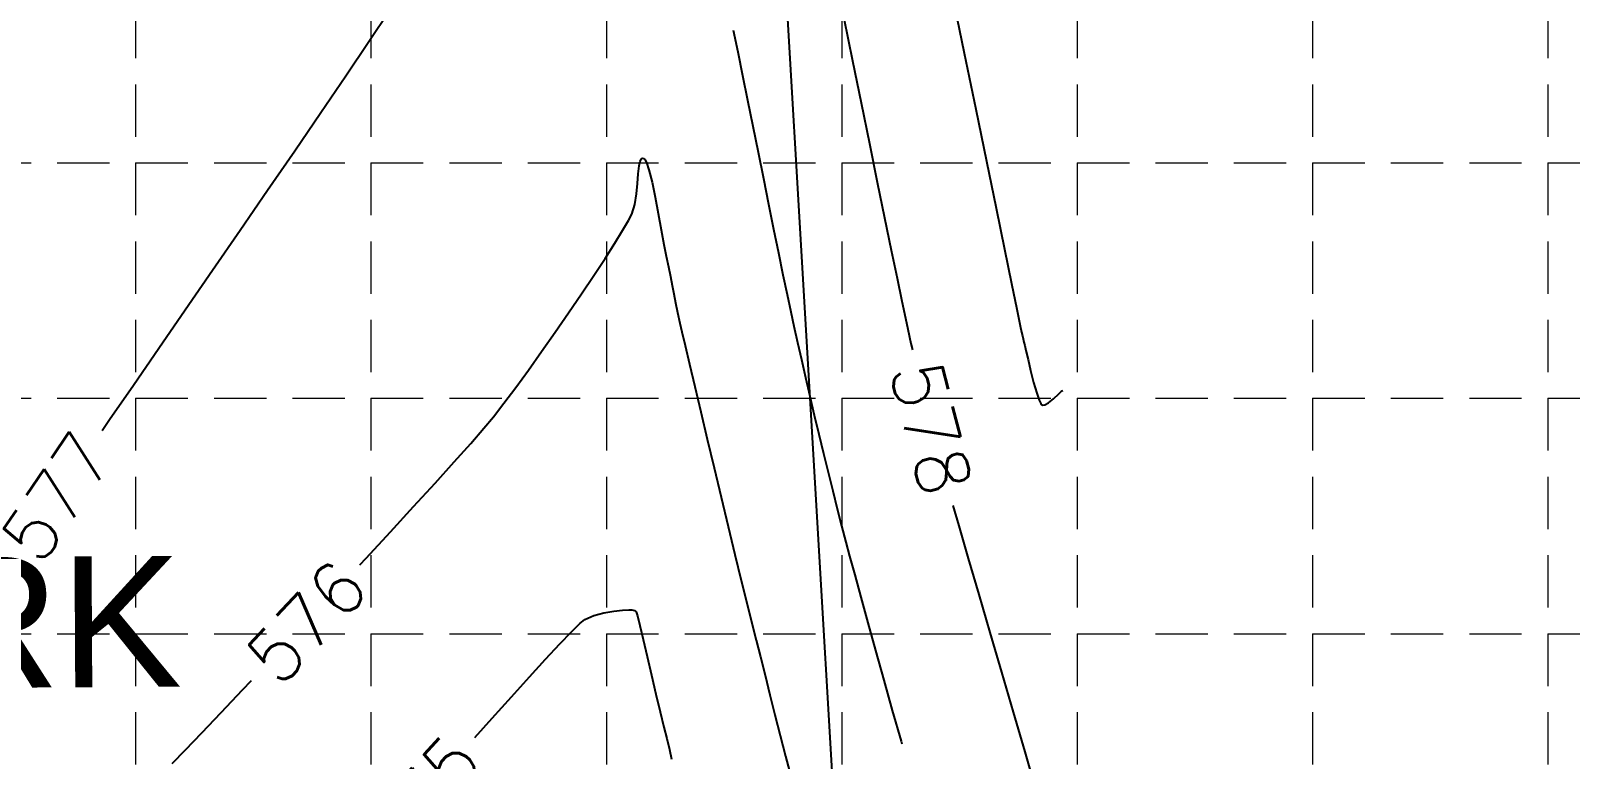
# Model space of a CAD drawing. Header units: inches. Extents: x 2547543 to 2548696, y 7125653 to 7126375.
# Drawn here: x 2548417.6 to 2548535.3, y 7126004.8 to 7126060.5 of the extents above; entities that cross this region are included whole.
import ezdxf

# ---------------------------------------------------------------- set-up
doc = ezdxf.new("R2010")
doc.units = ezdxf.units.IN
doc.header["$MEASUREMENT"] = 0
doc.linetypes.add('HIDDEN', pattern=[0.375, 0.25, -0.125])
for name, color, linetype in [('CONT-MJR', 6, 'Continuous'), ('CONT-MNR', 14, 'Continuous'), ('GRID', 254, 'HIDDEN'), ('V-AREA', 6, 'Continuous'), ('V-PROP-SUBD-IDEN-N', 7, 'Continuous')]:
    doc.layers.add(name, color=color, linetype=linetype)
doc.styles.add('L80', font='simplex', dxfattribs={"height": 3.2})
doc.styles.get("Standard").update_dxf_attribs({"font": 'ARIAL.TTF'})

msp = doc.modelspace()

# ---------------------------------------------------------------- linework, layer by layer
at = {"layer": 'CONT-MJR', "color": 35, "elevation": 575}
for points in [[(2548459.562028013, 7126015.152875924), (2548459.949221099, 7126015.466525615)], [(2548459.949221099, 7126015.466525615), (2548460.62607399, 7126015.760380198)], [(2548460.62607399, 7126015.760380198), (2548461.38581718, 7126015.967239639)], [(2548462.142373218, 7126016.101362374), (2548462.80966465, 7126016.177006841)], [(2548462.80966465, 7126016.177006841), (2548463.301614025, 7126016.208431478)], [(2548463.301614025, 7126016.208431478), (2548463.532143891, 7126016.209894724)], [(2548458.908739456, 7126014.513980431), (2548459.562028013, 7126015.152875924)], [(2548456.941386899, 7126012.430669689), (2548458.023733171, 7126013.592393548)], [(2548464.395114732, 7126013.942960203), (2548464.701958618, 7126012.638362207)], [(2548455.696078384, 7126011.071363265), (2548456.941386899, 7126012.430669689)], [(2548464.701958618, 7126012.638362207), (2548465.037195851, 7126011.208817132)], [(2548454.322185368, 7126009.557028687), (2548455.696078384, 7126011.071363265)], [(2548465.377995688, 7126009.760510974), (2548465.701527385, 7126008.399629728)], [(2548451.514899485, 7126006.443086864), (2548452.854085593, 7126007.930220367)]]:
    msp.add_lwpolyline(points, dxfattribs=at)
at = {"layer": 'CONT-MJR', "color": 35, "extrusion": (0.1745588015454545, -0.9846467512783529, 0), "elevation": -6571752.106407069}
msp.add_lwpolyline([(3753243.03133834, 575.0000000000005), (3753243.799691088, 575.0000000000005)], dxfattribs=at)
at = {"layer": 'CONT-MJR', "color": 35, "extrusion": (-0.247583422524923, -0.9688665795097101, 0), "elevation": -7535116.274279589}
msp.add_lwpolyline([(704837.6631796695, 575), (704837.8610339821, 575)], dxfattribs=at)
at = {"layer": 'CONT-MJR', "color": 35, "extrusion": (0.612251007361945, 0.7906634581060917, 0), "elevation": 7194580.062449809}
msp.add_lwpolyline([(2347933.432246271, 575), (2347933.243275517, 575)], dxfattribs=at)
at = {"layer": 'CONT-MJR', "color": 35, "extrusion": (0.9605926829302401, 0.277959884697205, 0), "elevation": 4428782.347634068}
msp.add_lwpolyline([(6136828.147110161, 575.0000000000009), (6136827.842464102, 575.0000000000009)], dxfattribs=at)
at = {"layer": 'CONT-MJR', "color": 35, "extrusion": (0.970904629868954, 0.2394664897204399, 0), "elevation": 4180757.433769099}
msp.add_lwpolyline([(6308409.9685057, 575), (6308409.210299565, 575)], dxfattribs=at)
at = {"layer": 'CONT-MJR', "color": 35, "extrusion": (0.7212767071741831, -0.6926470325410828, 0), "elevation": -3097668.756888927}
msp.add_lwpolyline([(6905009.506894385, 575.0000000000009), (6905010.784610515, 575.0000000000009)], dxfattribs=at)
at = {"layer": 'CONT-MJR', "color": 35, "extrusion": (0.9727994942535798, 0.2316487513024393, 0), "elevation": 4129877.106341369}
msp.add_lwpolyline([(6341835.268368726, 575), (6341834.16488859, 575)], dxfattribs=at)
at = {"layer": 'CONT-MJR', "color": 35, "extrusion": (0.9734138840004307, 0.2290532916925579, 0), "elevation": 4112947.574113743}
msp.add_lwpolyline([(6352823.942672182, 575), (6352822.454809536, 575)], dxfattribs=at)
at = {"layer": 'CONT-MJR', "color": 35, "extrusion": (0.7423921045990298, -0.6699656431706206, 0), "elevation": -2882229.208393026}
msp.add_lwpolyline([(6997667.880183133, 575.0000000000009), (6997670.071489195, 575.0000000000009)], dxfattribs=at)
at = {"layer": 'CONT-MJR', "color": 35, "extrusion": (0.9717627003110143, 0.2359602811581769, 0), "elevation": 4157958.857278416}
msp.add_lwpolyline([(6323452.481408782, 575.0000000000009), (6323451.280220121, 575.0000000000009)], dxfattribs=at)
at = {"layer": 'CONT-MJR', "color": 35, "extrusion": (0.9691794437469393, 0.2463558520075649, 0), "elevation": 4225454.428851692}
msp.add_lwpolyline([(6278550.216557574, 575.0000000000005), (6278549.32149791, 575.0000000000005)], dxfattribs=at)
at = {"layer": 'CONT-MJR', "color": 35, "extrusion": (0.9714273252886007, 0.237337210910206, 0), "elevation": 4166916.185132098}
msp.add_lwpolyline([(6317551.441727124, 575.0000000000009), (6317550.587388744, 575.0000000000009)], dxfattribs=at)
at = {"layer": 'CONT-MJR', "color": 35, "extrusion": (0.9781336174305422, 0.2079774662126686, 0), "elevation": 3974789.242159996}
msp.add_lwpolyline([(6440161.985427137, 575.0000000000005), (6440161.215840306, 575.0000000000005)], dxfattribs=at)
at = {"layer": 'CONT-MNR', "color": 35, "extrusion": (0.9795301244776239, 0.2012976285027988, 0), "elevation": 3930780.432545924}
msp.add_lwpolyline([(6467189.020013168, 579.0000000000009), (6467184.442298036, 579.0000000000009)], dxfattribs=at)
at = {"layer": 'CONT-MNR', "color": 35, "extrusion": (0.8319016754908345, -0.5549230598159915, 0), "elevation": -1834360.482098964}
msp.add_lwpolyline([(7342370.981799494, 577.0000000000009), (7342373.865720994, 577.0000000000009)], dxfattribs=at)
at = {"layer": 'CONT-MNR', "color": 35, "extrusion": (0.9798242037182157, 0.1998612764093254, 0), "elevation": 3921285.87638824}
msp.add_lwpolyline([(6472945.061315455, 578.0000000000009), (6472941.739098771, 578.0000000000009)], dxfattribs=at)
at = {"layer": 'CONT-MNR', "color": 35}
for points, elevation in [([(2548471.28608015, 7126060.528596278), (2548471.63247081, 7126058.860627949)], 577), ([(2548471.63247081, 7126058.860627949), (2548472.001894031, 7126057.060080234)], 577), ([(2548480.413284111, 7126058.185647668), (2548481.068098035, 7126054.975112813)], 578), ([(2548472.001894031, 7126057.060080234), (2548472.388519792, 7126055.159805715)], 577), ([(2548472.388519792, 7126055.159805715), (2548472.786518074, 7126053.19265697)], 577), ([(2548464.38970295, 7126050.732492575), (2548464.432680055, 7126050.723031955)], 576), ([(2548464.520506364, 7126050.645743641), (2548464.656243722, 7126050.396451756)], 576), ([(2548463.966117145, 7126048.801901698), (2548464.020360223, 7126049.54406346)], 576), ([(2548464.84277905, 7126049.850288187), (2548465.080777307, 7126048.899367422)], 576), ([(2548490.650626388, 7126050.510480984), (2548491.390872793, 7126046.908909242)], 579), ([(2548465.080777307, 7126048.899367422), (2548465.318834126, 7126047.748104048)], 576), ([(2548463.754228932, 7126047.196679873), (2548463.888890536, 7126047.997322179)], 576), ([(2548463.272168397, 7126045.962882339), (2548463.527680867, 7126046.466329742)], 576), ([(2548482.865247648, 7126046.175601048), (2548483.371106501, 7126043.707852074)], 578), ([(2548462.223144618, 7126044.225672061), (2548462.82869877, 7126045.203131522)], 576), ([(2548465.772378719, 7126045.263158781), (2548465.976494127, 7126044.138781545)], 576), ([(2548483.371106501, 7126043.707852074), (2548483.811656361, 7126041.56684258)], 578), ([(2548474.743046601, 7126043.503640118), (2548475.08684959, 7126041.825150175)], 577), ([(2548466.482814434, 7126041.687789231), (2548466.616523195, 7126041.011011387)], 576), ([(2548483.811656361, 7126041.56684258), (2548484.175669139, 7126039.80898977)], 578), ([(2548427.345877752, 7126036.199744986), (2548429.373371695, 7126039.138932765)], 577), ([(2548475.680312692, 7126038.990304351), (2548475.918312766, 7126037.899653627)], 577), ([(2548467.207454441, 7126038.130884238), (2548467.358157215, 7126037.470704382)], 576), ([(2548484.451916745, 7126038.490710848), (2548484.62917109, 7126037.668423017)], 578), ([(2548493.240200905, 7126037.918453441), (2548493.340029415, 7126037.437192407)], 579), ([(2548467.358157215, 7126037.470704382), (2548467.606497485, 7126036.401325697)], 576), ([(2548493.458375815, 7126036.918563558), (2548493.517197983, 7126036.679539752)], 579), ([(2548493.589183806, 7126036.403026192), (2548493.676100488, 7126036.029987725)], 579), ([(2548467.938324394, 7126034.983800787), (2548468.339487084, 7126033.279182257)], 576), ([(2548496.437065087, 7126032.944997389), (2548496.494265293, 7126032.985135182)], 579), ([(2548452.944934196, 7126030.967951417), (2548453.748338615, 7126031.999784972)], 576), ([(2548494.494880564, 7126032.759186064), (2548494.675364415, 7126032.245040867)], 579), ([(2548494.799371216, 7126031.988127558), (2548494.874251374, 7126031.893701866)], 579), ([(2548494.908877464, 7126031.872657221), (2548494.972405619, 7126031.861346883)], 579), ([(2548495.123953435, 7126031.88935228), (2548495.393570806, 7126032.030706637)], 579), ([(2548495.393570806, 7126032.030706637), (2548495.778999771, 7126032.328412473)], 579), ([(2548495.778999771, 7126032.328412473), (2548496.188875163, 7126032.712784828)], 579), ([(2548496.371592057, 7126032.899054497), (2548496.437065087, 7126032.944997389)], 579), ([(2548452.219012829, 7126030.09449537), (2548452.944934196, 7126030.967951417)], 576), ([(2548477.487260606, 7126031.086025942), (2548477.835319273, 7126029.623819252)], 577), ([(2548451.208162642, 7126028.93047542), (2548452.219012829, 7126030.09449537)], 576), ([(2548477.835319273, 7126029.623819252), (2548478.187405658, 7126028.162611761)], 577), ([(2548448.483297572, 7126025.890217664), (2548449.950289075, 7126027.515760031)], 576), ([(2548478.187405658, 7126028.162611761), (2548478.540350338, 7126026.717043292)], 577), ([(2548478.540350338, 7126026.717043292), (2548478.890983893, 7126025.301753668)], 577), ([(2548470.35447853, 7126024.810824048), (2548470.890057277, 7126022.586526496)], 576), ([(2548478.890983893, 7126025.301753668), (2548479.236136902, 7126023.931382709)], 577), ([(2548479.897323595, 7126021.383956078), (2548480.188321969, 7126020.299703276)], 577), ([(2548471.410066666, 7126020.441450958), (2548471.900355838, 7126018.436650037)], 576), ([(2548480.575293272, 7126018.874583418), (2548481.044066117, 7126017.162125441)], 577), ([(2548472.346773938, 7126016.633176336), (2548472.735170107, 7126015.092082462)], 576), ([(2548490.057622994, 7126017.379580576), (2548490.909590306, 7126014.457186233)], 578), ([(2548490.909590306, 7126014.457186233), (2548491.793348958, 7126011.430351043)], 578), ([(2548473.05139349, 7126013.874421021), (2548473.382175009, 7126012.597139008)], 576), ([(2548482.170330885, 7126013.089310856), (2548482.799480035, 7126010.836012112)], 577), ([(2548473.382175009, 7126012.597139008), (2548473.730968253, 7126011.201286924)], 576), ([(2548433.767772675, 7126010.08032299), (2548434.4572665, 7126010.80925781)], 576), ([(2548491.793348958, 7126011.430351043), (2548492.688723657, 7126008.367417824)], 578), ([(2548484.118954931, 7126006.163276391), (2548484.179502051, 7126005.951778663)], 577), ([(2548428.365780834, 7126004.451325234), (2548429.385563206, 7126005.497051281)], 576)]:
    msp.add_lwpolyline(points, dxfattribs=dict(at, elevation=elevation))
at = {"layer": 'CONT-MNR', "color": 35, "extrusion": (0.8291927446773126, -0.558962782459177, 0), "elevation": -1870051.343525382}
msp.add_lwpolyline([(7333358.8250881, 577.0000000000009), (7333361.983785915, 577.0000000000009)], dxfattribs=at)
at = {"layer": 'CONT-MNR', "color": 35, "extrusion": (0.9795299417926187, 0.2012985174603857, 0), "elevation": 3930786.301739207}
msp.add_lwpolyline([(6467180.874975364, 579), (6467176.513349783, 579)], dxfattribs=at)
at = {"layer": 'CONT-MNR', "color": 35, "extrusion": (0.8272214289429838, -0.5618760606197137, 0), "elevation": -1895835.312971421}
msp.add_lwpolyline([(7326732.056595817, 577.0000000000009), (7326735.436127687, 577.0000000000009)], dxfattribs=at)
at = {"layer": 'CONT-MNR', "color": 35, "extrusion": (0.8257671624253656, -0.5640111643043602, 0), "elevation": -1914756.288231661}
msp.add_lwpolyline([(7321806.511218313, 577.0000000000009), (7321810.057611132, 577.0000000000009)], dxfattribs=at)
at = {"layer": 'CONT-MNR', "color": 35, "extrusion": (0.9798143821566394, 0.1999094207860227, 0), "elevation": 3921603.925740527}
msp.add_lwpolyline([(6472745.778446782, 578.0000000000009), (6472742.604923055, 578.0000000000009)], dxfattribs=at)
at = {"layer": 'CONT-MNR', "color": 35, "extrusion": (0.9795281802399507, 0.2013070890848378, 0), "elevation": 3930842.894303045}
msp.add_lwpolyline([(6467142.115731718, 579.0000000000009), (6467138.054391889, 579.0000000000009)], dxfattribs=at)
at = {"layer": 'CONT-MNR', "color": 35, "extrusion": (0.9802679425836156, 0.1976733688256605, 0), "elevation": 3906817.116193766}
msp.add_lwpolyline([(6481676.300835709, 577.0000000000009), (6481674.259383258, 577.0000000000009)], dxfattribs=at)
at = {"layer": 'CONT-MNR', "color": 35, "extrusion": (0.979781395485674, 0.2000710300371981, 0), "elevation": 3922671.49571899}
msp.add_lwpolyline([(6472095.681975305, 578.0000000000009), (6472092.669082494, 578.0000000000009)], dxfattribs=at)
at = {"layer": 'CONT-MNR', "color": 35, "extrusion": (0.8246990132724799, -0.5655718676767775, 0), "elevation": -1928600.05216539}
msp.add_lwpolyline([(7318168.521673992, 577.0000000000009), (7318172.18093625, 577.0000000000009)], dxfattribs=at)
at = {"layer": 'CONT-MNR', "color": 35, "extrusion": (0.8684037327799776, -0.4958577990652172, 0), "elevation": -1320411.924215026}
msp.add_lwpolyline([(7451964.697963493, 576), (7451964.885275332, 576)], dxfattribs=at)
at = {"layer": 'CONT-MNR', "color": 35, "extrusion": (0.5415405972318734, -0.8406745990867965, 0), "elevation": -4610592.934062581}
msp.add_lwpolyline([(6001474.910166506, 576.0000000000009), (6001475.005674283, 576.0000000000009)], dxfattribs=at)
at = {"layer": 'CONT-MNR', "color": 35, "extrusion": (0.1541492443231784, -0.9880475750056741, 0), "elevation": -6648033.285749459}
msp.add_lwpolyline([(3616479.348610768, 576), (3616479.395656679, 576)], dxfattribs=at)
at = {"layer": 'CONT-MNR', "color": 35, "extrusion": (-0.6606334945847087, -0.7507085891561358, 0), "elevation": -7033188.448528646}
msp.add_lwpolyline([(-2794553.652972653, 576.0000000000009), (-2794553.535981443, 576.0000000000009)], dxfattribs=at)
at = {"layer": 'CONT-MNR', "color": 35, "extrusion": (0.9803175528965196, 0.1974271903334992, 0), "elevation": 3905189.266208766}
msp.add_lwpolyline([(6482655.164299878, 577.0000000000009), (6482653.121758201, 577.0000000000009)], dxfattribs=at)
at = {"layer": 'CONT-MNR', "color": 35, "extrusion": (0.9943107401264547, -0.1065183179982762, 0), "elevation": 1774910.334863991}
msp.add_lwpolyline([(7356965.69726342, 576), (7356966.314162161, 576)], dxfattribs=at)
at = {"layer": 'CONT-MNR', "color": 35, "extrusion": (0.9729095701335074, -0.2311860037775512, 0), "elevation": 831982.0398604178}
msp.add_lwpolyline([(7522171.623266348, 576.0000000000009), (7522171.986511149, 576.0000000000009)], dxfattribs=at)
at = {"layer": 'CONT-MNR', "color": 35, "extrusion": (0.9463284206558941, 0.3232066216198572, 0), "elevation": 4714871.207370507}
msp.add_lwpolyline([(5919903.365326357, 576.0000000000009), (5919902.788186796, 576.0000000000009)], dxfattribs=at)
at = {"layer": 'CONT-MNR', "color": 35, "extrusion": (0.8239378221199621, -0.5666802143009878, 0), "elevation": -1938438.030425542}
msp.add_lwpolyline([(7315565.068714309, 577.0000000000005), (7315568.786843055, 577.0000000000005)], dxfattribs=at)
at = {"layer": 'CONT-MNR', "color": 35, "extrusion": (0.9954251406115157, -0.09554469864175864, 0), "elevation": 1855948.916531377}
msp.add_lwpolyline([(7336939.54400229, 576.0000000000009), (7336940.352279565, 576.0000000000009)], dxfattribs=at)
at = {"layer": 'CONT-MNR', "color": 35, "extrusion": (0.9802922014478708, 0.1975530302994297, 0), "elevation": 3906021.400498515}
msp.add_lwpolyline([(6482151.766257956, 577.0000000000009), (6482149.755983931, 577.0000000000009)], dxfattribs=at)
at = {"layer": 'CONT-MNR', "color": 35, "extrusion": (0.9797233806531147, 0.2003549285683591, 0), "elevation": 3924546.720764339}
msp.add_lwpolyline([(6470955.742164791, 578.0000000000009), (6470952.947425678, 578.0000000000009)], dxfattribs=at)
at = {"layer": 'CONT-MNR', "color": 35, "extrusion": (0.9551057078659705, -0.2962652304976798, 0), "elevation": 322852.2626918843}
msp.add_lwpolyline([(7561148.788952969, 576.0000000000005), (7561149.553632863, 576.0000000000005)], dxfattribs=at)
at = {"layer": 'CONT-MNR', "color": 35, "extrusion": (0.9830679241942426, 0.1832415248256329, 0), "elevation": 3811102.366210137}
msp.add_lwpolyline([(6538404.296449295, 576.0000000000009), (6538403.028018471, 576.0000000000009)], dxfattribs=at)
at = {"layer": 'CONT-MNR', "color": 35, "extrusion": (0.9801866948352376, 0.1980758523090914, 0), "elevation": 3909478.173968114}
msp.add_lwpolyline([(6480065.512587187, 577.0000000000009), (6480063.567937387, 577.0000000000009)], dxfattribs=at)
at = {"layer": 'CONT-MNR', "color": 35, "extrusion": (0.8636395217391145, -0.5041098853327849, 0), "elevation": -1391356.611679556}
msp.add_lwpolyline([(7439039.57547402, 576), (7439040.455182276, 576)], dxfattribs=at)
at = {"layer": 'CONT-MNR', "color": 35, "extrusion": (0.9844213186587301, 0.1758256732397384, 0), "elevation": 3761705.742133441}
msp.add_lwpolyline([(6566946.422206742, 576.0000000000009), (6566945.164623645, 576.0000000000009)], dxfattribs=at)
at = {"layer": 'CONT-MNR', "color": 35, "extrusion": (0.9795173420406916, 0.2013598188356821, 0), "elevation": 3931191.027993841}
msp.add_lwpolyline([(6466922.762701627, 579), (6466919.554521929, 579)], dxfattribs=at)
at = {"layer": 'CONT-MNR', "color": 35, "extrusion": (0.8234374952920065, -0.5674069891596566, 0), "elevation": -1944892.110624777}
msp.add_lwpolyline([(7313848.131572998, 577.0000000000005), (7313851.854558073, 577.0000000000005)], dxfattribs=at)
at = {"layer": 'CONT-MNR', "color": 35, "extrusion": (0.9799860444004883, 0.1990662020039669, 0), "elevation": 3916024.098277469}
msp.add_lwpolyline([(6476109.843027108, 577), (6476107.997356755, 577)], dxfattribs=at)
at = {"layer": 'CONT-MNR', "color": 35, "extrusion": (0.8417558205160011, -0.539858443138045, 0), "elevation": -1701872.231707044}
msp.add_lwpolyline([(7374196.678395877, 576), (7374198.05239687, 576)], dxfattribs=at)
at = {"layer": 'CONT-MNR', "color": 35, "extrusion": (0.9805375471943312, 0.1963316544577691, 0), "elevation": 3897934.613205828}
msp.add_lwpolyline([(6487009.29954497, 576), (6487008.375449266, 576)], dxfattribs=at)
at = {"layer": 'CONT-MNR', "color": 35, "extrusion": (0.9795048809748995, 0.2014204263384134, 0), "elevation": 3931591.162783938}
msp.add_lwpolyline([(6466676.298683636, 579.0000000000009), (6466673.643378302, 579.0000000000009)], dxfattribs=at)
at = {"layer": 'CONT-MNR', "color": 35, "extrusion": (0.8357852405413734, -0.5490564922603127, 0), "elevation": -1782633.718990839}
msp.add_lwpolyline([(7355089.390296454, 576.0000000000009), (7355090.94224111, 576.0000000000009)], dxfattribs=at)
at = {"layer": 'CONT-MNR', "color": 35, "extrusion": (0.9776241840310018, 0.2103591091389155, 0), "elevation": 3990470.254280525}
msp.add_lwpolyline([(6430499.130058206, 576.0000000000009), (6430498.295472681, 576.0000000000009)], dxfattribs=at)
at = {"layer": 'CONT-MNR', "color": 35, "extrusion": (0.9796566493830066, 0.2006809640191641, 0), "elevation": 3926683.051165177}
msp.add_lwpolyline([(6469646.156789938, 576.0000000000009), (6469645.412681494, 576.0000000000009)], dxfattribs=at)
at = {"layer": 'CONT-MNR', "color": 35, "extrusion": (0.8231759049608386, -0.5677864294714208, 0), "elevation": -1948262.663314206}
msp.add_lwpolyline([(7312947.33164414, 577.0000000000009), (7312951.005471061, 577.0000000000009)], dxfattribs=at)
at = {"layer": 'CONT-MNR', "color": 35, "extrusion": (0.830981227544244, -0.5563004579083692, 0), "elevation": -1846497.35877957}
msp.add_lwpolyline([(7339315.070687471, 576.0000000000005), (7339316.754259529, 576.0000000000005)], dxfattribs=at)
at = {"layer": 'CONT-MNR', "color": 35, "extrusion": (0.9791532213343815, 0.2031230394379321, 0), "elevation": 3942810.865465526}
msp.add_lwpolyline([(6459832.802886594, 577), (6459831.255226757, 577)], dxfattribs=at)
at = {"layer": 'CONT-MNR', "color": 35, "extrusion": (0.8267239343445387, -0.562607799787638, 0), "elevation": -1902293.271776946}
msp.add_lwpolyline([(7325049.665169314, 576), (7325051.434014123, 576)], dxfattribs=at)
at = {"layer": 'CONT-MNR', "color": 35, "extrusion": (0.9814755985314013, 0.1915871850814339, 0), "elevation": 3866515.935863925}
msp.add_lwpolyline([(6505781.821108029, 576), (6505781.149331613, 576)], dxfattribs=at)
at = {"layer": 'CONT-MNR', "color": 35, "extrusion": (0.9808621602894281, 0.1947034219328368, 0), "elevation": 3887159.038452493}
msp.add_lwpolyline([(6493468.137679996, 576), (6493467.447844294, 576)], dxfattribs=at)
at = {"layer": 'CONT-MNR', "color": 35, "extrusion": (0.9783521997491611, 0.2069467884408396, 0), "elevation": 3968017.671188851}
msp.add_lwpolyline([(6444378.412847163, 577), (6444377.064202257, 577)], dxfattribs=at)
at = {"layer": 'CONT-MNR', "color": 35, "extrusion": (0.9794808849306732, 0.2015370835737812, 0), "elevation": 3932361.313304968}
msp.add_lwpolyline([(6466205.346481564, 579.0000000000005), (6466203.328246779, 579.0000000000005)], dxfattribs=at)
at = {"layer": 'CONT-MNR', "color": 35, "extrusion": (0.8226140718415835, -0.5686001132678484, 0), "elevation": -1955468.545643029}
msp.add_lwpolyline([(7311031.980712203, 576), (7311033.788462863, 576)], dxfattribs=at)
at = {"layer": 'CONT-MNR', "color": 35, "extrusion": (0.9793201833149403, 0.2023165305949859, 0), "elevation": 3937480.675580904}
msp.add_lwpolyline([(6463077.503470259, 576.0000000000009), (6463076.759400456, 576.0000000000009)], dxfattribs=at)
at = {"layer": 'CONT-MNR', "color": 35, "extrusion": (0.9771518502652932, 0.2125423758291841, 0), "elevation": 4004824.521692025}
msp.add_lwpolyline([(6421564.90420595, 576), (6421564.069659431, 576)], dxfattribs=at)
at = {"layer": 'CONT-MNR', "color": 35, "extrusion": (0.9787416536972267, 0.2050969900267147, 0), "elevation": 3955836.932149974}
msp.add_lwpolyline([(6451865.553402465, 578.0000000000009), (6451864.20649042, 578.0000000000009)], dxfattribs=at)
at = {"layer": 'CONT-MNR', "color": 35, "extrusion": (0.9794236398967702, 0.2018150975803399, 0), "elevation": 3934196.56344377}
msp.add_lwpolyline([(6465086.8811482, 579.0000000000009), (6465085.584180091, 579.0000000000009)], dxfattribs=at)
at = {"layer": 'CONT-MNR', "color": 35, "extrusion": (0.9756654014045401, 0.2192647361116649, 0), "elevation": 4048948.599399704}
msp.add_lwpolyline([(6393837.72807374, 577.0000000000005), (6393836.449351178, 577.0000000000005)], dxfattribs=at)
at = {"layer": 'CONT-MNR', "color": 35, "extrusion": (0.818322468528499, -0.5747593735655155, 0), "elevation": -2010296.634403983}
msp.add_lwpolyline([(7296144.668746877, 576), (7296146.469041032, 576)], dxfattribs=at)
at = {"layer": 'CONT-MNR', "color": 35, "extrusion": (0.9750852782151188, 0.2218303410450079, 0), "elevation": 4065752.764048833}
msp.add_lwpolyline([(6383164.087132789, 577.0000000000009), (6383162.733604744, 577.0000000000009)], dxfattribs=at)
at = {"layer": 'CONT-MNR', "color": 35, "extrusion": (0.9758947089762244, 0.2182418772651347, 0), "elevation": 4042252.503734004}
msp.add_lwpolyline([(6398076.386927653, 578), (6398075.246614252, 578)], dxfattribs=at)
at = {"layer": 'CONT-MNR', "color": 35, "extrusion": (0.9755597814426032, 0.2197341867613233, 0), "elevation": 4052033.19800144}
msp.add_lwpolyline([(6391885.412581809, 578.0000000000005), (6391884.914811887, 578.0000000000005)], dxfattribs=at)
at = {"layer": 'CONT-MNR', "color": 35, "extrusion": (0.975682848055095, 0.219187089061146, 0), "elevation": 4048456.642648296}
msp.add_lwpolyline([(6394155.665374354, 579.0000000000009), (6394155.379592787, 579.0000000000009)], dxfattribs=at)
at = {"layer": 'CONT-MNR', "color": 35, "extrusion": (0.9740616797914285, 0.2262826638562941, 0), "elevation": 4094888.435673873}
msp.add_lwpolyline([(6364519.848752365, 579), (6364519.602570137, 579)], dxfattribs=at)
at = {"layer": 'CONT-MNR', "color": 35, "extrusion": (0.9677437915366699, 0.2519364085284822, 0), "elevation": 4261596.867125277}
msp.add_lwpolyline([(6254119.451006202, 579.0000000000005), (6254119.165276071, 579.0000000000005)], dxfattribs=at)
at = {"layer": 'CONT-MNR', "color": 35, "extrusion": (0.8233847932123718, -0.5674834643464248, 0), "elevation": -1945571.386487012}
msp.add_lwpolyline([(7313656.808164304, 577.0000000000009), (7313660.221624775, 577.0000000000009)], dxfattribs=at)
at = {"layer": 'CONT-MNR', "color": 35, "extrusion": (0.8134953962653131, -0.581571354396983, 0), "elevation": -2071140.63903837}
msp.add_lwpolyline([(7279105.069515423, 576), (7279106.816011369, 576)], dxfattribs=at)
at = {"layer": 'CONT-MNR', "color": 35, "extrusion": (0.9736781553530487, 0.2279272905737363, 0), "elevation": 4105605.407555454}
msp.add_lwpolyline([(6357600.661557576, 576), (6357599.205712129, 576)], dxfattribs=at)
at = {"layer": 'CONT-MNR', "color": 35, "extrusion": (0.974529685222681, 0.2242585396808384, 0), "elevation": 4081640.277637262}
msp.add_lwpolyline([(6373015.351152102, 577.0000000000005), (6373013.937787911, 577.0000000000005)], dxfattribs=at)
at = {"layer": 'CONT-MNR', "color": 35, "extrusion": (0.9753791632372742, 0.2205345504054969, 0), "elevation": 4057284.781357094}
msp.add_lwpolyline([(6388556.15305802, 579), (6388555.455255679, 579)], dxfattribs=at)
at = {"layer": 'CONT-MNR', "color": 35, "extrusion": (0.9736684309343536, 0.2279688281362915, 0), "elevation": 4105901.916544983}
msp.add_lwpolyline([(6357418.505464404, 579.0000000000009), (6357417.623761127, 579.0000000000009)], dxfattribs=at)
at = {"layer": 'CONT-MNR', "color": 35, "extrusion": (0.8076516671990986, -0.5896598888092325, 0), "elevation": -2143672.29872959}
msp.add_lwpolyline([(7258074.078983098, 576), (7258075.725382095, 576)], dxfattribs=at)
at = {"layer": 'CONT-MNR', "color": 35, "extrusion": (0.9697403914207441, 0.2441384305002847, 0), "elevation": 4211116.475440673}
msp.add_lwpolyline([(6288218.14359748, 579.0000000000009), (6288217.208674262, 579.0000000000009)], dxfattribs=at)
at = {"layer": 'CONT-MNR', "color": 35, "extrusion": (0.8239248672402958, -0.5666990498872051, 0), "elevation": -1938605.284484284}
msp.add_lwpolyline([(7315503.169726894, 577), (7315506.371981003, 577)], dxfattribs=at)
at = {"layer": 'CONT-MNR', "color": 35, "extrusion": (0.8000026254266979, -0.5999964994151137, 0), "elevation": -2236824.565141664}
msp.add_lwpolyline([(7229907.636627134, 576), (7229909.136712974, 576)], dxfattribs=at)
at = {"layer": 'CONT-MNR', "color": 35, "extrusion": (0.973183495025718, 0.2300301828228813, 0), "elevation": 4119330.063596662}
msp.add_lwpolyline([(6348713.334253628, 576.0000000000005), (6348711.350393901, 576.0000000000005)], dxfattribs=at)
at = {"layer": 'CONT-MNR', "color": 35, "extrusion": (0.9739783664633392, 0.2266409973094129, 0), "elevation": 4097212.728518182}
msp.add_lwpolyline([(6363013.583557584, 577), (6363012.125326403, 577)], dxfattribs=at)
at = {"layer": 'CONT-MNR', "color": 35, "extrusion": (0.9615524268336063, 0.2746214311564236, 0), "elevation": 4407472.381119728}
msp.add_lwpolyline([(6152183.745863071, 579), (6152182.887812774, 579)], dxfattribs=at)
at = {"layer": 'CONT-MNR', "color": 35, "extrusion": (0.9734138042033179, 0.2290536308082118, 0), "elevation": 4112966.459307288}
msp.add_lwpolyline([(6352840.494959363, 577.0000000000005), (6352839.006829583, 577.0000000000005)], dxfattribs=at)
at = {"layer": 'CONT-MNR', "color": 35, "extrusion": (0.9005795133894057, 0.4346913158360786, 0), "elevation": 5392746.427902319}
msp.add_lwpolyline([(5309750.147800722, 579), (5309749.862525181, 579)], dxfattribs=at)
at = {"layer": 'CONT-MNR', "color": 35, "extrusion": (-0.5193686999299562, -0.8545502639008822, 0), "elevation": -7413160.904947128}
msp.add_lwpolyline([(-1523220.952949786, 579.0000000000009), (-1523220.912430121, 579.0000000000009)], dxfattribs=at)
at = {"layer": 'CONT-MNR', "color": 35, "extrusion": (0.1817190216800869, -0.983350495581119, 0), "elevation": -6544276.949240135}
msp.add_lwpolyline([(3800999.33240614, 579.0000000000009), (3800999.486519873, 579.0000000000009)], dxfattribs=at)
at = {"layer": 'CONT-MNR', "color": 35, "extrusion": (0.7138820460026754, -0.7002659668976026, 0), "elevation": -3170792.514217992}
msp.add_lwpolyline([(6871771.960722351, 579), (6871772.221647345, 579)], dxfattribs=at)
at = {"layer": 'CONT-MNR', "color": 35, "extrusion": (0.8248662370676388, -0.5653279499068428, 0), "elevation": -1926435.774783132}
msp.add_lwpolyline([(7318716.252951523, 577.0000000000005), (7318717.25652456, 577.0000000000005)], dxfattribs=at)
at = {"layer": 'CONT-MNR', "color": 35, "extrusion": (0.9729714758814051, 0.2309253280200347, 0), "elevation": 4125168.572159656}
msp.add_lwpolyline([(6344919.245722353, 576.0000000000009), (6344917.091858646, 576.0000000000009)], dxfattribs=at)
at = {"layer": 'CONT-MNR', "color": 35, "extrusion": (0.7473178272659579, -0.6644667524041276, 0), "elevation": -2830506.281193451}
msp.add_lwpolyline([(7018767.66224826, 576.0000000000009), (7018769.555305455, 576.0000000000009)], dxfattribs=at)
at = {"layer": 'CONT-MNR', "color": 35, "extrusion": (0.9727509349898189, 0.2318525791886586, 0), "elevation": 4131214.149421926}
msp.add_lwpolyline([(6340982.439883407, 576.0000000000009), (6340980.178684081, 576.0000000000009)], dxfattribs=at)
at = {"layer": 'CONT-MNR', "color": 35, "extrusion": (0.9725047650906892, 0.2328829789312722, 0), "elevation": 4137929.44930559}
msp.add_lwpolyline([(6336600.022679187, 576.0000000000005), (6336597.716811867, 576.0000000000005)], dxfattribs=at)
at = {"layer": 'CONT-MNR', "color": 35, "extrusion": (0.7389112207020194, -0.673802796017241, 0), "elevation": -2918458.989630293}
msp.add_lwpolyline([(6982649.771565635, 576.0000000000009), (6982652.202846729, 576.0000000000009)], dxfattribs=at)
at = {"layer": 'CONT-MNR', "color": 35, "extrusion": (0.7362873119724456, -0.6766690433501377, 0), "elevation": -2945570.829106761}
msp.add_lwpolyline([(6971253.595724311, 576), (6971256.213711753, 576)], dxfattribs=at)
at = {"layer": 'CONT-MNR', "color": 35, "extrusion": (0.9685931986394407, 0.2486507903655588, 0), "elevation": 4240331.137698237}
msp.add_lwpolyline([(6268536.936983527, 577), (6268535.583667736, 577)], dxfattribs=at)
at = {"layer": 'CONT-MNR', "color": 35, "extrusion": (0.9606826606582817, 0.2776487448387349, 0), "elevation": 4426819.982473375}
msp.add_lwpolyline([(6138263.352266466, 578), (6138261.74594844, 578)], dxfattribs=at)
at = {"layer": 'CONT-MNR', "color": 35, "extrusion": (0.971851031433701, 0.2355962068906279, 0), "elevation": 4155597.954683511}
msp.add_lwpolyline([(6325022.325666949, 576), (6325020.118460834, 576)], dxfattribs=at)
at = {"layer": 'CONT-MNR', "color": 35, "extrusion": (0.9672170505725537, 0.2539511312865728, 0), "elevation": 4274594.401760727}
msp.add_lwpolyline([(6245221.31084861, 577), (6245220.032320529, 577)], dxfattribs=at)
at = {"layer": 'CONT-MNR', "color": 35, "extrusion": (0.9603883331357055, 0.2786651208472663, 0), "elevation": 4433312.610603283}
msp.add_lwpolyline([(6133574.138760005, 578.0000000000009), (6133571.526812198, 578.0000000000009)], dxfattribs=at)
at = {"layer": 'CONT-MNR', "color": 35, "extrusion": (0.7341880664275043, -0.6789461562712042, 0), "elevation": -2967147.3982243}
msp.add_lwpolyline([(6962094.672923354, 576), (6962097.422644602, 576)], dxfattribs=at)
at = {"layer": 'CONT-MNR', "color": 35, "extrusion": (0.732420764980384, -0.6808522769482006, 0), "elevation": -2985234.319938838}
msp.add_lwpolyline([(6954357.786191677, 576.0000000000009), (6954358.487495181, 576.0000000000009)], dxfattribs=at)
at = {"layer": 'CONT-MNR', "color": 35, "extrusion": (0.9650550677171323, 0.2620471642156831, 0), "elevation": 4326777.132397463}
msp.add_lwpolyline([(6209179.996474183, 577), (6209178.51975031, 577)], dxfattribs=at)
at = {"layer": 'CONT-MNR', "color": 35, "extrusion": (0.9601846246108825, 0.2793662231925308, 0), "elevation": 4437789.531041063}
msp.add_lwpolyline([(6130333.143968417, 578.0000000000009), (6130330.280341351, 578.0000000000009)], dxfattribs=at)
at = {"layer": 'CONT-MNR', "color": 35, "extrusion": (0.9707034918402064, 0.2402805254889172, 0), "elevation": 4186054.027134043}
msp.add_lwpolyline([(6304902.811962641, 576.0000000000005), (6304900.954058846, 576.0000000000005)], dxfattribs=at)
at = {"layer": 'CONT-MNR', "color": 35, "extrusion": (0.9640558640614938, 0.2656996254582358, 0), "elevation": 4350258.18596719}
msp.add_lwpolyline([(6192748.173654096, 577.0000000000009), (6192746.154821746, 577.0000000000009)], dxfattribs=at)
at = {"layer": 'CONT-MNR', "color": 35, "extrusion": (0.9678938207749294, 0.2513594074342733, 0), "elevation": 4257841.943698066}
msp.add_lwpolyline([(6256643.377800744, 576), (6256642.119748037, 576)], dxfattribs=at)
at = {"layer": 'CONT-MNR', "color": 35, "extrusion": (0.9636166852428207, 0.2672880167939419, 0), "elevation": 4360457.847664246}
msp.add_lwpolyline([(6185568.573815776, 577), (6185566.366976217, 577)], dxfattribs=at)
at = {"layer": 'CONT-MNR', "color": 35, "extrusion": (0.971029014232058, 0.2389616151592507, 0), "elevation": 4177485.081080834}
msp.add_lwpolyline([(6310576.233249152, 576), (6310574.703931851, 576)], dxfattribs=at)
at = {"layer": 'CONT-MNR', "color": 35, "extrusion": (0.962658372825293, 0.2707191482502841, 0), "elevation": 4382465.888868192}
msp.add_lwpolyline([(6169990.903325089, 577.0000000000009), (6169988.48655794, 577.0000000000009)], dxfattribs=at)
at = {"layer": 'CONT-MNR', "color": 35, "extrusion": (0.7248216858063892, -0.6889365165127945, 0), "elevation": -3062208.501649862}
msp.add_lwpolyline([(6920793.336743575, 576), (6920795.722025913, 576)], dxfattribs=at)
at = {"layer": 'CONT-MNR', "color": 35, "extrusion": (0.9709422560303682, 0.2393138847928781, 0), "elevation": 4179774.256883153}
msp.add_lwpolyline([(6309058.71410739, 576), (6309057.12311661, 576)], dxfattribs=at)
at = {"layer": 'CONT-MNR', "color": 35, "extrusion": (0.7227995249058948, -0.6910577738480429, 0), "elevation": -3082477.938936006}
msp.add_lwpolyline([(6911787.149563381, 576), (6911789.281616143, 576)], dxfattribs=at)
at = {"layer": 'CONT-MNR', "color": 35, "extrusion": (0.9620784270511012, 0.2727729829049771, 0), "elevation": 4395623.549885024}
msp.add_lwpolyline([(6160621.624401795, 577), (6160619.185708104, 577)], dxfattribs=at)
at = {"layer": 'CONT-MNR', "color": 35, "extrusion": (0.9597557865644029, 0.2808359488315991, 0), "elevation": 4447169.926265305}
msp.add_lwpolyline([(6123519.403407509, 578.0000000000009), (6123516.24563709, 578.0000000000009)], dxfattribs=at)
at = {"layer": 'CONT-MNR', "color": 35, "extrusion": (0.9700100803860885, 0.2430646908733856, 0), "elevation": 4204126.905824943}
msp.add_lwpolyline([(6292855.598293228, 576.0000000000009), (6292853.974497529, 576.0000000000009)], dxfattribs=at)
at = {"layer": 'CONT-MNR', "color": 35, "extrusion": (0.7200871455531087, -0.693883637801884, 0), "elevation": -3109527.375396294}
msp.add_lwpolyline([(6899658.410303237, 576), (6899660.234138902, 576)], dxfattribs=at)
at = {"layer": 'CONT-MNR', "color": 35, "extrusion": (0.9681947012568287, 0.2501979625380677, 0), "elevation": 4250332.198667701}
msp.add_lwpolyline([(6261738.607255901, 576.0000000000009), (6261736.979457762, 576.0000000000009)], dxfattribs=at)
at = {"layer": 'CONT-MNR', "color": 35, "extrusion": (0.9653249411085939, 0.2610512556447296, 0), "elevation": 4320359.307038771}
msp.add_lwpolyline([(6213627.705054728, 576.0000000000009), (6213626.101923881, 576.0000000000009)], dxfattribs=at)
at = {"layer": 'CONT-MNR', "color": 35, "extrusion": (0.959694091846578, 0.2810467044367749, 0), "elevation": 4448514.543240513}
msp.add_lwpolyline([(6122539.49944282, 578.0000000000005), (6122536.446281556, 578.0000000000005)], dxfattribs=at)
at = {"layer": 'GRID', "color": 252, "linetype": 'HIDDEN', "lineweight": 0, "ltscale": 16}
for p, q in [((2548425.583313589, 7126356.376313465), (2548425.583313589, 7125726.296813901)), ((2548443.583313589, 7126356.376313465), (2548443.583313589, 7125726.296813901)), ((2548461.583313589, 7126356.376313465), (2548461.583313589, 7125726.296813901)), ((2548479.583313589, 7126356.376313465), (2548479.583313589, 7125726.296813901)), ((2548497.583313589, 7126356.376313465), (2548497.583313589, 7125726.296813901)), ((2548515.583313588, 7126356.376313465), (2548515.583313588, 7125726.296813901)), ((2548533.583313588, 7126356.376313465), (2548533.583313588, 7125726.296813901)), ((2547561.583313602, 7126050.376313469), (2548677.583313586, 7126050.376313469)), ((2547561.583313602, 7126032.376313469), (2548677.583313586, 7126032.376313469)), ((2547561.583313602, 7126014.376313469), (2548677.583313586, 7126014.376313469))]:
    msp.add_line(p, q, dxfattribs=at)
at = {"layer": 'V-AREA', "color": 7}
msp.add_line((2548488.800716507, 7125834.545948709), (2548465.284300001, 7126234.274800001), dxfattribs=at)

# ---------------------------------------------------------------- texts
at = {"layer": 'CONT-MJR', "color": 35, "insert": (2548442.456935005, 7125999.425484518, 575), "char_height": 4, "width": 15.04761904761904, "attachment_point": 1, "rotation": 47.72449476063652, "style": 'L80'}
msp.add_mtext('\\Fsimplex.shx;\\W1.0000000000;\\T1.0000000000;\\o\\l575', dxfattribs=at)
at = {"layer": 'CONT-MNR', "color": 35, "char_height": 4, "attachment_point": 1, "style": 'L80'}
for s, insert, width, rotation in [('\\Fsimplex.shx;\\W1.0000000000;\\T1.0000000000;\\o\\l578', (2548487.077443236, 7126035.576776621, 578), 15.04761904761905, 284.4756329336823), ('\\Fsimplex.shx;\\W1.0000000000;\\T1.0000000000;\\o\\l577', (2548415.033974324, 7126021.70197958, 577), 15.04761904761904, 55.978826861309564), ('\\Fsimplex.shx;\\W1.0000000000;\\T1.0000000000;\\o\\l576', (2548433.691587956, 7126012.898341226, 576), 15.04761904761904, 46.83651066750415)]:
    msp.add_mtext(s, dxfattribs=dict(at, insert=insert, width=width, rotation=rotation))
at = {"layer": 'V-PROP-SUBD-IDEN-N'}
msp.add_text('PARK ', height=10, rotation=0.3208560240105331, dxfattribs=at).set_placement((2548391.099740504, 7126010.113564583))

doc.saveas('drawing.dxf')
